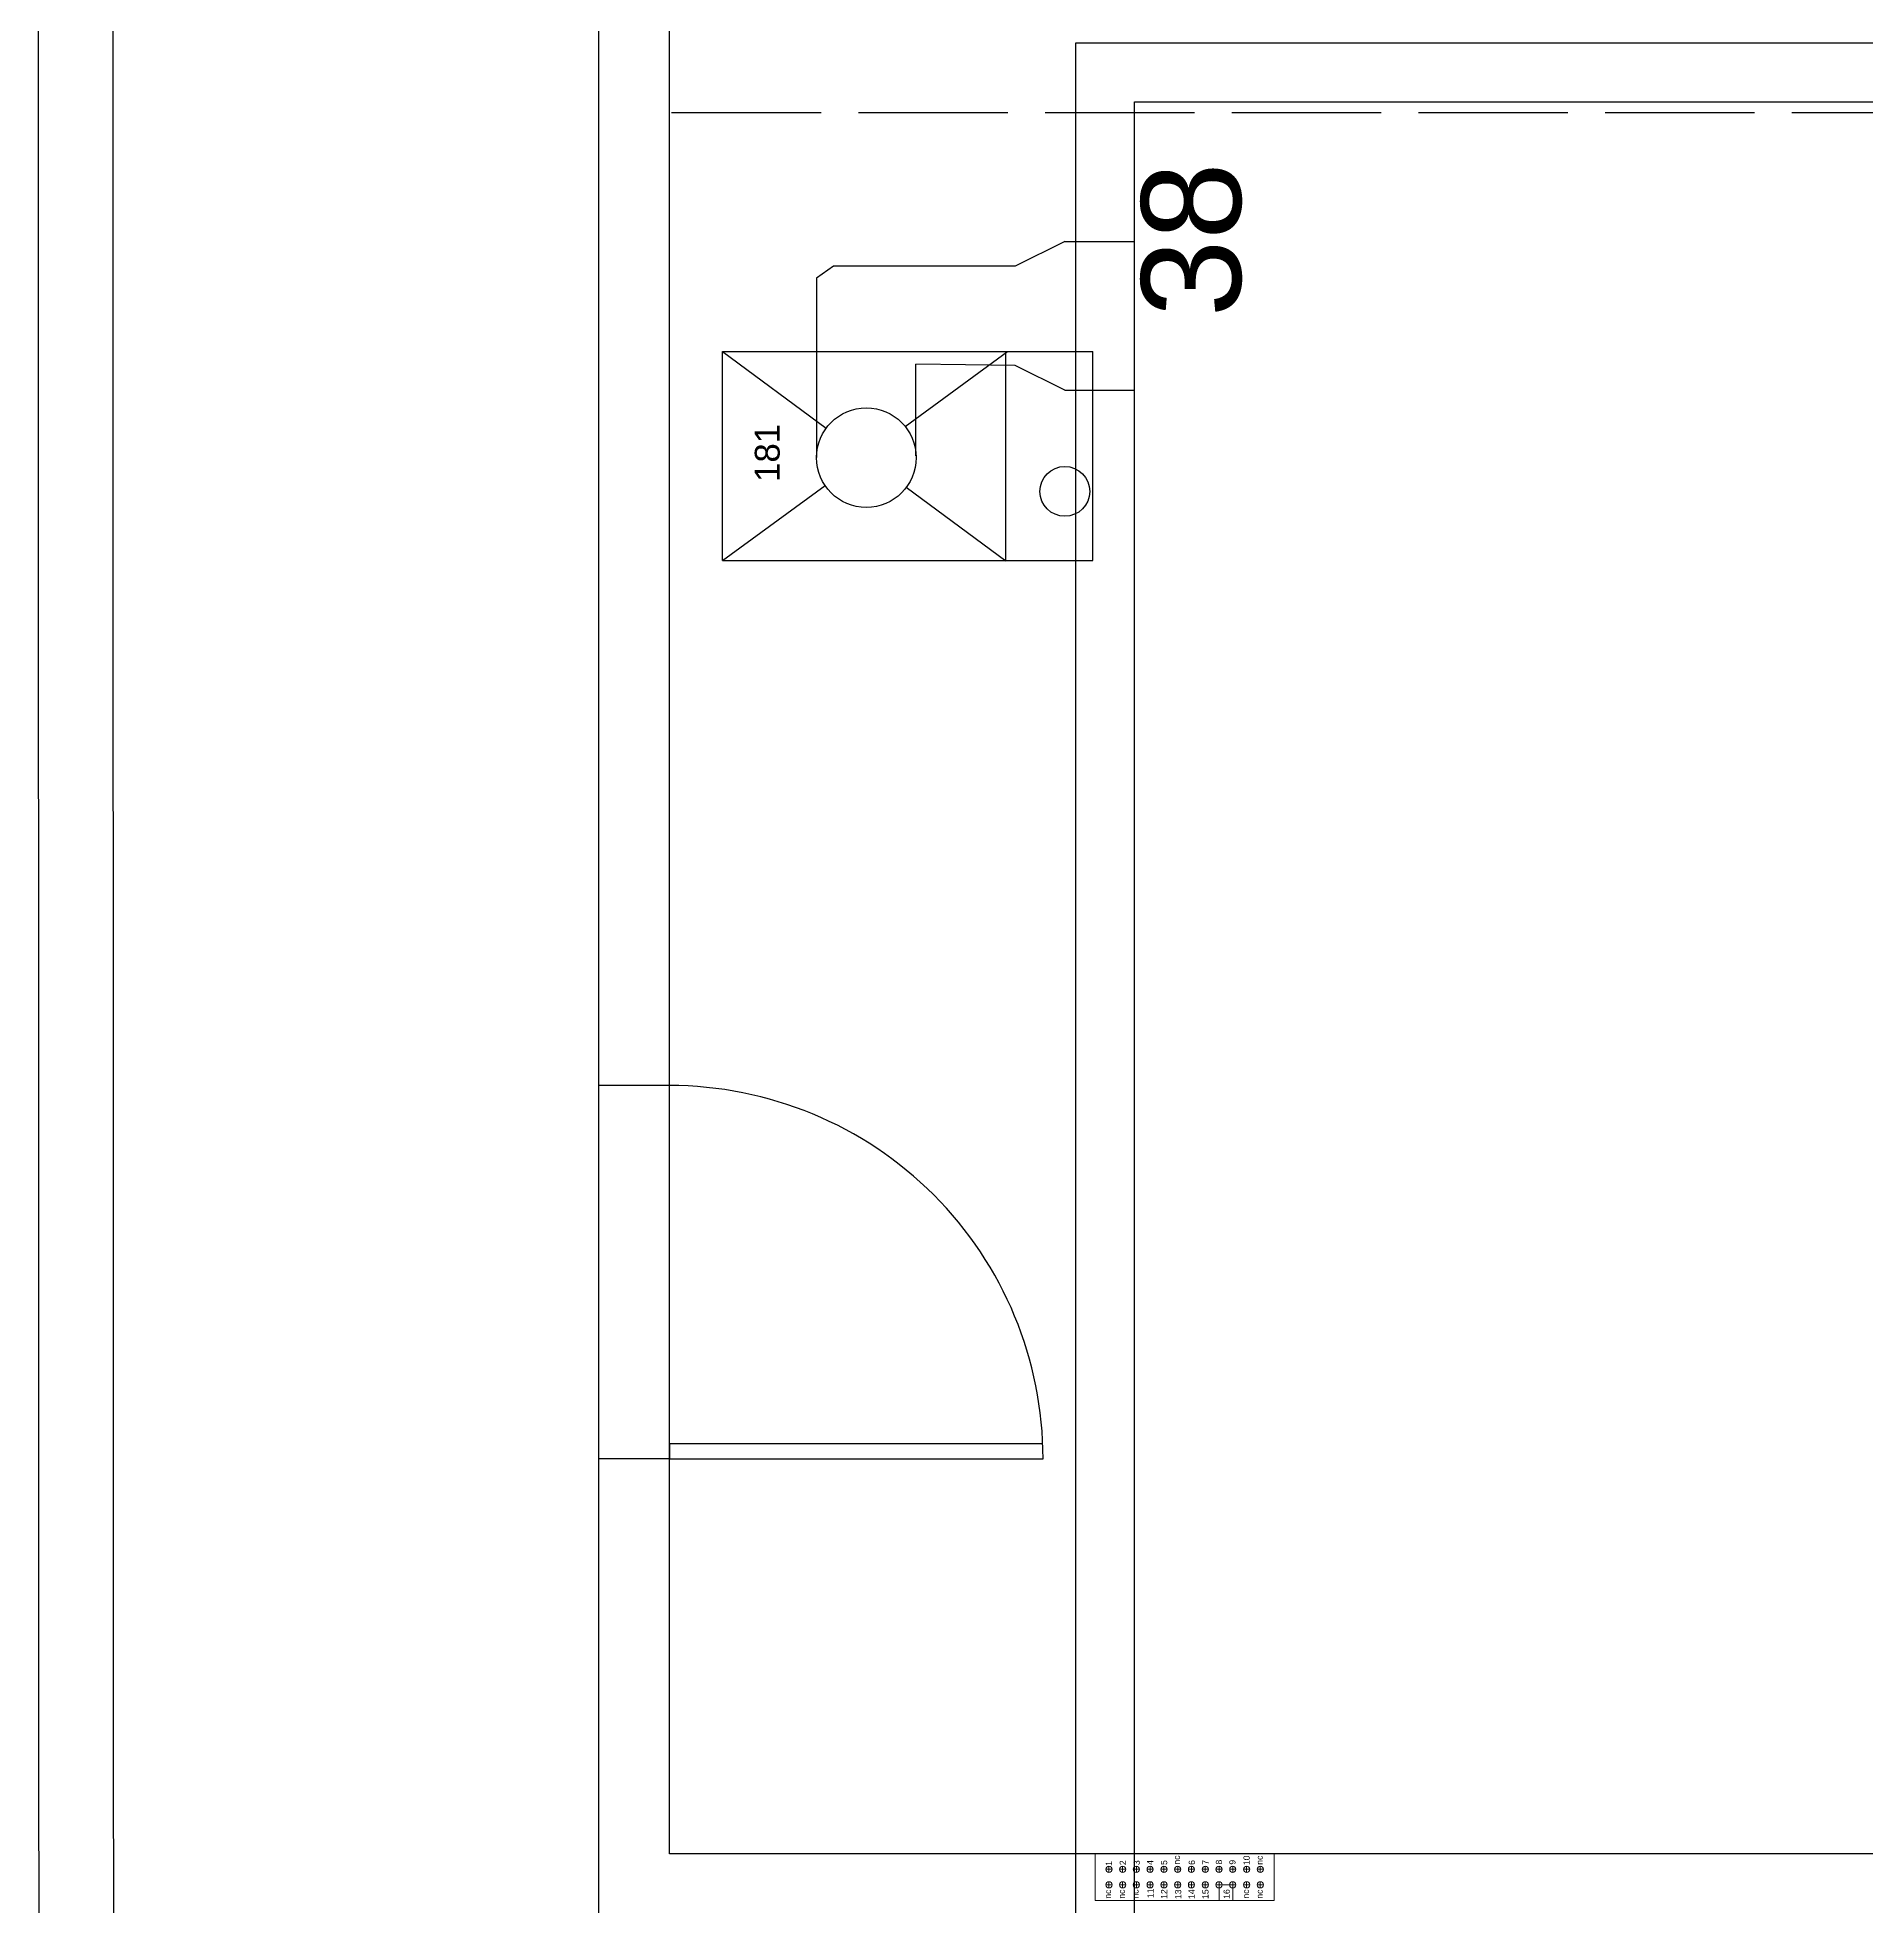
# Model space of a CAD drawing. Header units: inches. Extents: x -613 to 610, y 0 to 507.
# Drawn here: x -612.5 to -465.6, y 206.8 to 357 of the extents above; entities that cross this region are included whole.
import ezdxf

# ---------------------------------------------------------------- set-up
doc = ezdxf.new("R2010")
doc.units = ezdxf.units.IN
doc.header["$MEASUREMENT"] = 0
doc.linetypes.add('ACAD_ISO02W100', pattern=[15, 12, -3])
doc.layers.get('0').update_dxf_attribs({"color": 1, "lineweight": 9})
doc.layers.get('Defpoints').update_dxf_attribs({"lineweight": 9})
for name, color, linetype, lineweight in [('00-page-edge', 7, 'Continuous', 9), ('A101-Floorplan-1st-floor', 7, 'Continuous', 9), ('A201-Floorplan-2nd-floor', 7, 'Continuous', 9)]:
    doc.layers.add(name, color=color, linetype=linetype, lineweight=lineweight)
doc.layers.get('Defpoints').off()
doc.styles.add('Small', font='Arial.ttf', dxfattribs={"height": 0.5})
doc.styles.get("Standard").update_dxf_attribs({"font": 'Arial.ttf', "height": 2})

# ---------------------------------------------------------------- blocks, each defined once
blk = doc.blocks.new('garage-door-exit-to-trailer')
at = {"layer": 'A101-Floorplan-1st-floor', "lineweight": 30}
for p, q in [((0, 0), (0, -30)), ((1.25, 0), (0, 0)), ((1.25, 0), (1.25, -29.97))]:
    blk.add_line(p, q, dxfattribs=at)
blk.add_arc((0, 0), 30, 270, 0, dxfattribs=at)
blk = doc.blocks.new('L2-furnace-register-38-and-duct')
at = {"layer": 'A201-Floorplan-2nd-floor', "lineweight": 30}
for p, q in [((9, 25.55), (-5.42, 25.55)), ((9.97, 24.2), (9, 25.55)), ((9.97, 9.59), (9.97, 24.2)), ((-5.27, 17.56), (2.09, 17.56)), ((1.97, 9.59), (2.09, 17.56)), ((0, 5.61), (1.97, 9.59)), ((11.95, 5.61), (9.97, 9.59)), ((0, 5.61), (0, 0)), ((11.95, 5.61), (11.95, 0))]:
    blk.add_line(p, q, dxfattribs=at)
blk = doc.blocks.new('L1-furnace-181-reference')
at = {"layer": 'A101-Floorplan-1st-floor', "lineweight": -3}
for p, q in [((0, 29.75), (6.04, 21.52)), ((0, 29.75), (0, 0)), ((16.8, 29.75), (16.8, 0)), ((10.77, 15.08), (16.8, 6.87)), ((0, 0), (16.8, 0))]:
    blk.add_line(p, q, dxfattribs=at)
for points in [[(0, 29.75), (16.8, 29.75), (10.65, 21.42)], [(5.89, 14.99), (-0.01, 7), (16.8, 7)]]:
    blk.add_lwpolyline(points, dxfattribs=at)
for centre, radius in [((8.27, 18.2), 4), ((5.56, 2.25), 2)]:
    blk.add_circle(centre, radius, dxfattribs=at)
blk = doc.blocks.new('GE-125A-subpanel-171')
at = {"lineweight": 5}
for p, q in [((0, -14.38, -48.5), (0, 0, -48.5)), ((0, 0, -48.5), (3.75, 0, -48.5)), ((3.75, -15.19, -48.5), (3.75, 0.81, -48.5)), ((1, -1.11, -48.5), (1.5, -1.11, -48.5)), ((1.25, -1.36, -48.5), (1.25, -0.86, -48.5)), ((2.25, -1.11, -48.5), (2.75, -1.11, -48.5)), ((2.5, -1.36, -48.5), (2.5, -0.86, -48.5)), ((1, -2.21, -48.5), (1.5, -2.21, -48.5)), ((1.25, -2.46, -48.5), (1.25, -1.96, -48.5)), ((2.25, -2.21, -48.5), (2.75, -2.21, -48.5)), ((2.5, -2.46, -48.5), (2.5, -1.96, -48.5)), ((1, -3.32, -48.5), (1.5, -3.32, -48.5)), ((1, -4.42, -48.5), (1.5, -4.42, -48.5)), ((1.25, -3.57, -48.5), (1.25, -3.07, -48.5)), ((1.25, -4.67, -48.5), (1.25, -4.17, -48.5)), ((2.25, -3.32, -48.5), (2.75, -3.32, -48.5)), ((2.25, -4.42, -48.5), (2.75, -4.42, -48.5)), ((2.5, -3.57, -48.5), (2.5, -3.07, -48.5)), ((2.5, -4.67, -48.5), (2.5, -4.17, -48.5)), ((1, -5.53, -48.5), (1.5, -5.53, -48.5)), ((1.25, -5.78, -48.5), (1.25, -5.28, -48.5)), ((2.25, -5.53, -48.5), (2.75, -5.53, -48.5)), ((2.5, -5.78, -48.5), (2.5, -5.28, -48.5)), ((1, -6.64, -48.5), (1.5, -6.64, -48.5)), ((1.25, -6.89, -48.5), (1.25, -6.39, -48.5)), ((1.25, -7.99, -48.5), (1.25, -7.49, -48.5)), ((2.25, -6.64, -48.5), (2.75, -6.64, -48.5)), ((2.5, -6.89, -48.5), (2.5, -6.39, -48.5)), ((2.5, -7.99, -48.5), (2.5, -7.49, -48.5)), ((1, -7.74, -48.5), (1.5, -7.74, -48.5)), ((1, -8.85, -48.5), (1.5, -8.85, -48.5)), ((1.25, -9.1, -48.5), (1.25, -8.6, -48.5)), ((2.25, -7.74, -48.5), (2.75, -7.74, -48.5)), ((2.25, -8.85, -48.5), (2.75, -8.85, -48.5)), ((2.5, -9.1, -48.5), (2.5, -8.6, -48.5)), ((1.25, -9.96, -48.5), (0, -9.96, -48.5)), ((0, -9.96, -48.5), (0, -11.06, -48.5)), ((1, -9.96, -48.5), (1.5, -9.96, -48.5)), ((1.25, -10.21, -48.5), (1.25, -9.71, -48.5)), ((1.25, -11.06, -48.5), (1.25, -9.96, -48.5)), ((2.25, -9.96, -48.5), (2.75, -9.96, -48.5)), ((2.5, -10.21, -48.5), (2.5, -9.71, -48.5)), ((0, -11.06, -48.5), (1.25, -11.06, -48.5)), ((1, -11.06, -48.5), (1.5, -11.06, -48.5)), ((1.25, -11.31, -48.5), (1.25, -10.81, -48.5)), ((1.25, -12.42, -48.5), (1.25, -11.92, -48.5)), ((2.25, -11.06, -48.5), (2.75, -11.06, -48.5)), ((2.5, -11.31, -48.5), (2.5, -10.81, -48.5)), ((2.5, -12.42, -48.5), (2.5, -11.92, -48.5)), ((1, -12.17, -48.5), (1.5, -12.17, -48.5)), ((1, -13.27, -48.5), (1.5, -13.27, -48.5)), ((1.25, -13.52, -48.5), (1.25, -13.02, -48.5)), ((2.25, -12.17, -48.5), (2.75, -12.17, -48.5)), ((2.25, -13.27, -48.5), (2.75, -13.27, -48.5)), ((2.5, -13.52, -48.5), (2.5, -13.02, -48.5)), ((0, -14.38, -48.5), (3.75, -14.38, -48.5))]:
    blk.add_line(p, q, dxfattribs=at)
for centre in [(1.25, -1.11, -48.5), (2.5, -1.11, -48.5), (1.25, -2.21, -48.5), (2.5, -2.21, -48.5), (1.25, -3.32, -48.5), (1.25, -4.42, -48.5), (2.5, -3.32, -48.5), (2.5, -4.42, -48.5), (1.25, -5.53, -48.5), (2.5, -5.53, -48.5), (1.25, -6.64, -48.5), (1.25, -7.74, -48.5), (2.5, -6.64, -48.5), (2.5, -7.74, -48.5), (1.25, -8.85, -48.5), (2.5, -8.85, -48.5), (1.25, -9.96, -48.5), (2.5, -9.96, -48.5), (1.25, -11.06, -48.5), (1.25, -12.17, -48.5), (2.5, -11.06, -48.5), (2.5, -12.17, -48.5), (1.25, -13.27, -48.5), (2.5, -13.27, -48.5)]:
    blk.add_circle(centre, 0.25, dxfattribs=at)
at = {"lineweight": 5, "style": 'Small'}
for s, p in [('nc', (0.13, -1.28, -48.5)), ('1', (2.77, -1.36, -48.5)), ('nc', (0.13, -2.39, -48.5)), ('2', (2.83, -2.47, -48.5)), ('nc', (0.14, -3.49, -48.5)), ('11', (0.18, -4.7, -48.5)), ('3', (2.83, -3.59, -48.5)), ('4', (2.85, -4.67, -48.5)), ('12', (0.12, -5.79, -48.5)), ('5', (2.84, -5.79, -48.5)), ('13', (0.1, -6.92, -48.5)), ('14', (0.11, -8, -48.5)), ('nc', (2.87, -6.81, -48.5)), ('15', (0.11, -9.11, -48.5)), ('6', (2.85, -8.02, -48.5)), ('7', (2.86, -9.11, -48.5)), ('16', (0.12, -10.82, -48.5)), ('8', (2.88, -10.2, -48.5)), ('nc', (0.14, -12.36, -48.5)), ('10', (2.83, -12.42, -48.5)), ('9', (2.87, -11.28, -48.5)), ('nc', (0.13, -13.46, -48.5)), ('nc', (2.86, -13.46, -48.5))]:
    blk.add_text(s, height=0.5, dxfattribs=at).set_placement(p)
blk = doc.blocks.new('page-edge')
at = {"layer": '00-page-edge', "lineweight": -3}
blk.add_lwpolyline([(507.14, 612.53), (0, 612.36), (0, 0), (507.14, 0), (507.14, 612.54)], dxfattribs=at)
blk.add_lwpolyline([(501.14, 62.27), (501.14, 606.53), (6, 606.36), (6, 62.27)], close=True, dxfattribs=at)

msp = doc.modelspace()

# ---------------------------------------------------------------- linework, layer by layer
at = {"layer": 'A101-Floorplan-1st-floor', "lineweight": -3}
for p, q in [((-567.43, 206.32), (-567.43, 459.75)), ((-561.74, 272.78), (-567.43, 272.78)), ((-561.74, 242.79), (-567.43, 242.79))]:
    msp.add_line(p, q, dxfattribs=at)
at = {"layer": 'A101-Floorplan-1st-floor', "linetype": 'ACAD_ISO02W100', "lineweight": -3}
msp.add_line((-339.58, 350.94), (-561.74, 350.94), dxfattribs=at)
at = {"layer": 'A101-Floorplan-1st-floor', "lineweight": -3}
msp.add_lwpolyline([(-341.49, 349.82), (-304.73, 349.82), (-304.73, 211.07), (-561.74, 211.07), (-561.74, 454.25), (-339.58, 454.25), (-339.58, 349.82)], dxfattribs=at)
at = {"layer": 'A201-Floorplan-2nd-floor', "lineweight": -3}
for p, q in [((-529.11, 356.57), (-87.3, 356.57)), ((-529.11, 35.17), (-529.11, 356.57))]:
    msp.add_line(p, q, dxfattribs=at)
msp.add_lwpolyline([(-398.02, 173.94), (-398.02, 40.03), (-524.39, 39.94), (-524.39, 351.82), (-229.2, 351.82), (-229.2, 242.75), (-166.35, 242.75), (-166.35, 218.25), (-179.91, 218.25), (-179.91, 152.5), (-215.24, 152.5), (-215.24, 173.94), (-398.02, 173.94)], dxfattribs=at)

# ---------------------------------------------------------------- block references
at = {"lineweight": -3, "rotation": 89.99999999999999}
msp.add_blockref('garage-door-exit-to-trailer', (-561.74, 242.79), dxfattribs=at)
at = {"layer": 'A101-Floorplan-1st-floor', "lineweight": 5, "rotation": 89.99999999999999}
for name, p in [('L1-furnace-181-reference', (-527.74, 314.97)), ('GE-125A-subpanel-171', (-527.56, 207.32, 48.5))]:
    msp.add_blockref(name, p, dxfattribs=at)
at = {"layer": 'A201-Floorplan-2nd-floor', "lineweight": -3, "rotation": 89.99999999999999}
msp.add_blockref('L2-furnace-register-38-and-duct', (-524.39, 328.66), dxfattribs=at)
at = {"layer": 'Defpoints', "lineweight": 5, "rotation": 89.99999999999999}
msp.add_blockref('page-edge', (0, 0), dxfattribs=at)

# ---------------------------------------------------------------- texts
at = {"layer": 'A101-Floorplan-1st-floor', "lineweight": 5}
msp.add_text('181', height=2, rotation=90, dxfattribs=at).set_placement((-552.9, 321.29))
at = {"layer": 'A201-Floorplan-2nd-floor', "lineweight": -3, "insert": (-523.85, 334.53), "char_height": 8, "attachment_point": 1, "rotation": 90}
msp.add_mtext('38', dxfattribs=at)

doc.saveas('drawing.dxf')
